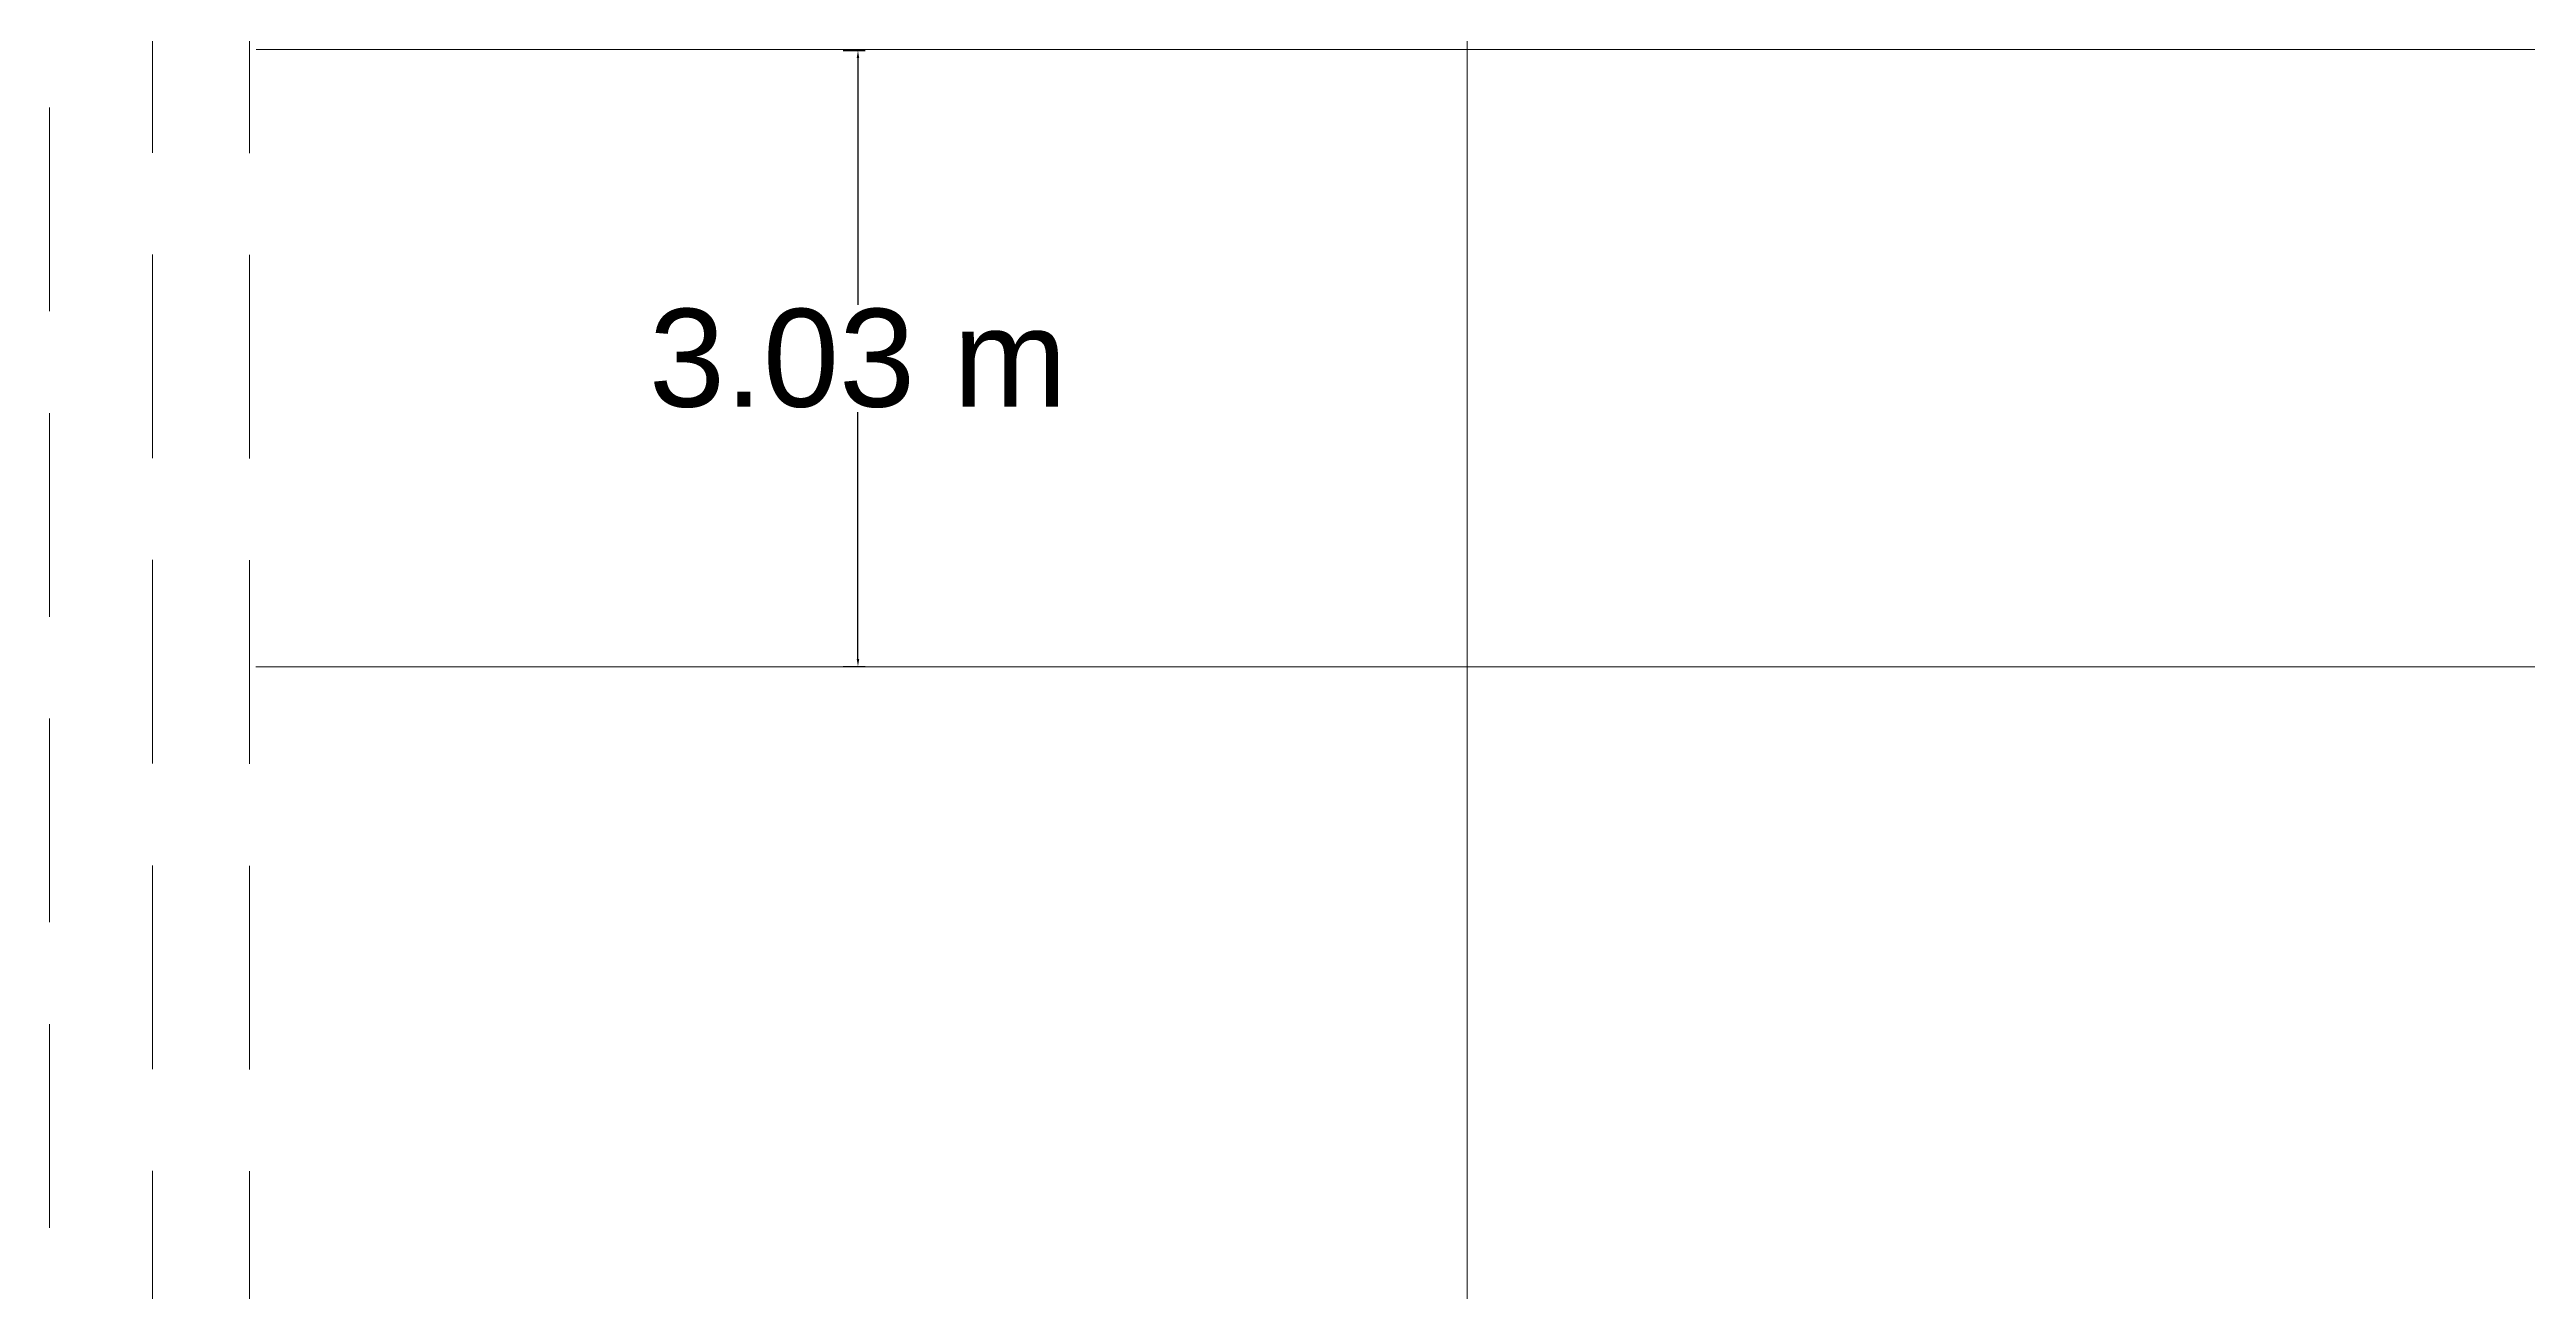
# Model space of a CAD drawing. Header units: inches. Extents: x 3989 to 4711, y 2881 to 3348.
# Drawn here: x 4055.9 to 4116.7, y 3098.7 to 3129.1 of the extents above; entities that cross this region are included whole.
import ezdxf

# ---------------------------------------------------------------- set-up
doc = ezdxf.new("R2010")
doc.units = ezdxf.units.IN
doc.header["$MEASUREMENT"] = 0
doc.linetypes.add('DASHED', pattern=[0.75, 0.5, -0.25])
doc.styles.get("Standard").update_dxf_attribs({"font": 'arial.ttf'})
doc.dimstyles.get("Standard").update_dxf_attribs({"dimtxt": 0.18, "dimasz": 0.18, "dimexe": 0.18, "dimexo": 0.0625, "dimgap": 0.09, "dimtad": 0, "dimtih": 1, "dimtoh": 1, "dimdec": 4, "dimzin": 0, "dimdsep": 46, "dimtxsty": 'Standard', "dimcen": 0.09, "dimadec": 0, "dimazin": 0, "dimtfac": 1, "dimtdec": 4, "dimtofl": 0, "dimtmove": 0, "dimatfit": 3, "dimfxl": 1, "dimtolj": 1, "dimtzin": 0, "dimarcsym": 0})

# ---------------------------------------------------------------- blocks, each defined once
blk = doc.blocks.new('*D29')
at = {"color": 0, "lineweight": -2, "transparency": 16777216}
for p, q in [((4075.343, 3129.112), (4075.89, 3129.112)), ((4075.71, 3128.932), (4075.71, 3122.871)), ((4075.71, 3114.173), (4075.71, 3120.234)), ((4075.343, 3113.993), (4075.89, 3113.993))]:
    blk.add_line(p, q, dxfattribs=at)
at = {"color": 0, "transparency": 16777216}
for points in [[(4075.68, 3128.932), (4075.74, 3128.932), (4075.71, 3129.112)], [(4075.68, 3114.173), (4075.74, 3114.173), (4075.71, 3113.993)]]:
    blk.add_solid(points, dxfattribs=at)
at = {"layer": 'Defpoints', "color": 0, "transparency": 16777216}
for p in [(4075.281, 3129.112), (4075.281, 3113.993), (4075.71, 3113.993)]:
    blk.add_point(p, dxfattribs=at)
at = {"color": 0, "transparency": 16777216, "insert": (4075.71, 3121.552), "char_height": 0.18, "width": 11.24802, "attachment_point": 5}
blk.add_mtext('\\A1;{\\H13.35778x;3.03 m}', dxfattribs=at)

msp = doc.modelspace()

# ---------------------------------------------------------------- linework, layer by layer
at = {"linetype": 'DASHED', "lineweight": 0, "ltscale": 10}
for p, q in [((4055.85832, 3255.21206), (4055.85832, 3021.67228)), ((4058.38782, 3021.60509), (4058.38782, 3255.07096)), ((4060.76665, 3021.59702), (4060.76665, 3255.12978))]:
    msp.add_line(p, q, dxfattribs=at)
at = {"lineweight": 0}
msp.add_line((4090.66726, 3251.96659), (4090.66726, 3022.0342), dxfattribs=at)
at = {"color": 3, "lineweight": 0}
for p, q in [((4060.93369, 3129.1345), (4288.4371, 3129.1345)), ((4288.37129, 3113.98442), (4060.92638, 3113.98442))]:
    msp.add_line(p, q, dxfattribs=at)

# ---------------------------------------------------------------- dimensions: what is measured, and where the dimension line sits
dim = msp.add_linear_dim(base=(4075.70952, 3113.99292), p1=(4075.28077, 3129.112), p2=(4075.28077, 3113.99292), angle=90, text='{\\H13.35778x;3.03 m}', dimstyle='Standard')
dim.commit()
dim.dimension.update_dxf_attribs({"geometry": '*D29', "text_midpoint": (4075.70952, 3121.55246)})

doc.saveas('drawing.dxf')
